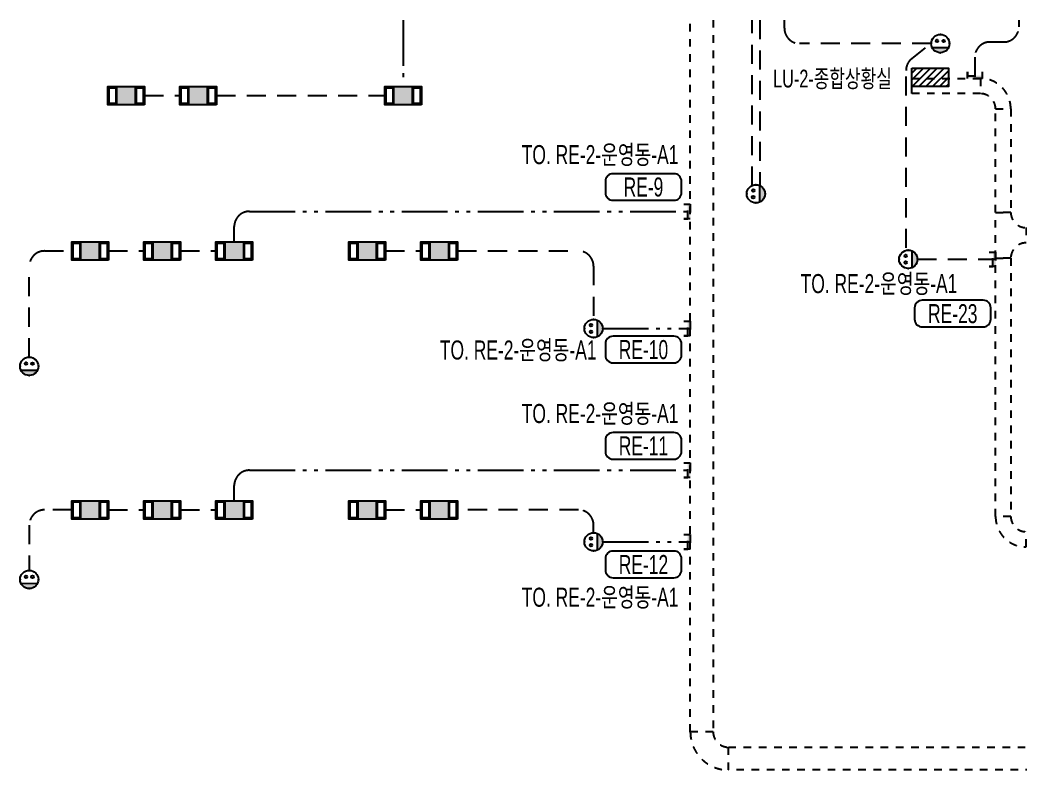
# Model space of a CAD drawing. Header units: millimetres. Extents: x 35956 to 501590, y -530175 to 1059940.
# Drawn here: x 413820 to 433541, y -111424 to -96650 of the extents above; entities that cross this region are included whole.
import ezdxf
from ezdxf.enums import TextEntityAlignment as Align

# ---------------------------------------------------------------- set-up
doc = ezdxf.new("R2010")
doc.units = ezdxf.units.MM
doc.header["$LTSCALE"] = 150
doc.set_wipeout_variables(frame=1)
for name, pattern in [('D1', [3, 1, -1, 1]), ('D2', [6.5, 2.5, -1.5, 2.5]), ('E6', [10, 6, -1, 0.5, -1, 0.5, -1])]:
    doc.linetypes.add(name, pattern=pattern)
for name, color, linetype in [('------01 Distribution Panel', 3, 'Continuous'), ('------01 Distribution Panel_UPS_Emgency', 232, 'Continuous'), ('------06 Receptacle', 6, 'Continuous'), ('------07 System Box', 6, 'Continuous'), ('-----22 Concealed Wire in Floor', 4, 'E6'), ('-----22 Embeded in Floor', 4, 'D2'), ('-----23 Concealed or Exposed Wire', 4, 'D1'), ('-----26 Electrical Cable Tray_Access Floor', 1, 'D1')]:
    doc.layers.add(name, color=color, linetype=linetype)
doc.styles.add('ELEC', font='')
doc.styles.get('ELEC').set_extended_font_data('Dotum')

# ---------------------------------------------------------------- blocks, each defined once
blk = doc.blocks.new('B02')
h = blk.add_hatch(color=256)
h.paths.add_polyline_path([(-136, 86, 0.632456), (136, 86)])
h.paths.add_polyline_path([(-75, 193, 1), (-32, 193, 1)])
h.paths.add_polyline_path([(32, 193, 1), (75, 193, 1)])
blk.add_line((-136, 86), (136, 86))
at = {"linetype": 'Continuous'}
blk.add_circle((0, 150), 150, dxfattribs=at)
for centre in [(-54, 193), (54, 193)]:
    blk.add_circle(centre, 21.4)
for p in [(0, 300), (-150, 150), (0, 0), (150, 150)]:
    blk.add_point(p)
blk = doc.blocks.new('B11')
h = blk.add_hatch(color=256)
h.dxf.hatch_style = 1
h.paths.add_polyline_path([(150, 150), (-150, 150), (-150, -150), (150, -150)])
at = {"linetype": 'Continuous'}
for points in [[(300, -150), (-300, -150), (-300, 150), (300, 150)], [(-150, 150), (150, 150), (150, -150), (-150, -150)]]:
    blk.add_lwpolyline(points, close=True, dxfattribs=at)
at = {"color": 1, "linetype": 'Continuous'}
for points in [[(-280, 130), (-170, 130), (-170, -130), (-280, -130)], [(170, 130), (280, 130), (280, -130), (170, -130)]]:
    blk.add_lwpolyline(points, close=True, dxfattribs=at)
blk = doc.blocks.new('O08')
blk.add_hatch(color=256).paths.add_polyline_path([(-120, 51), (-120, 0), (120, 0), (120, 51)])
blk.add_lwpolyline([(120, 127.5), (120, 0), (-120, 0), (-120, 127.5), (-120, 51), (120, 51)])
blk = doc.blocks.new('A$C2ba48c73')
at = {"layer": '-----23 Concealed or Exposed Wire', "rotation": 180}
blk.add_blockref('O08', (0, 0), dxfattribs=at)
blk = doc.blocks.new('A02')
h = blk.add_hatch()
h.set_pattern_fill('ANSI31', color=256, scale=25, style=0)
h.set_pattern_definition([(45, (-2000, -19200), (-56.1266, 56.1266), [])])
h.paths.add_polyline_path([(-300, 300), (-300, 0), (300, 0), (300, 300)])
blk.add_lwpolyline([(300, 0), (-300, 0), (-300, 300), (300, 300)], close=True)

msp = doc.modelspace()

# ---------------------------------------------------------------- linework, layer by layer
at = {"layer": '-----22 Concealed Wire in Floor', "elevation": 0}
for points in [[(421368, -96650), (421368, -97915)], [(425300, -102728), (427026, -102728)], [(425300, -106931), (427026, -106931)]]:
    msp.add_lwpolyline(points, dxfattribs=at)
for points in [[(418040, -101020), (418040, -100720, -0.414214), (418340, -100420), (427026, -100420)], [(418040, -106120), (418040, -105820, -0.414214), (418340, -105520), (427026, -105520)]]:
    msp.add_lwpolyline(points, format="xyb", dxfattribs=at)
at = {"layer": '-----22 Embeded in Floor'}
for p, q in [((432630, -97383), (432630, -97800)), ((431500, -101364), (433040, -101364))]:
    msp.add_line(p, q, dxfattribs=at)
at = {"layer": '-----22 Embeded in Floor', "elevation": 0}
for points in [[(428242, -99911), (428242, -96650)], [(428396, -96650), (428396, -99912)], [(416270, -98140), (416968, -98140)], [(417688, -98140), (421008, -98140)], [(415560, -101200), (416260, -101200)], [(416980, -101200), (417680, -101200)], [(421020, -101200), (421720, -101200)], [(415560, -106300), (416260, -106300)], [(416980, -106300), (417680, -106300)], [(421020, -106300), (421720, -106300)]]:
    msp.add_lwpolyline(points, dxfattribs=at)
for points in [[(431276, -101137), (431276, -97643, -0.19862), (431364, -97431), (431771, -97113), (429179, -97113, -0.414214), (428879, -96813), (428879, -96650)], [(433500, -96650), (433500, -96783, -0.414214), (433200, -97083), (432930, -97083)], [(414002, -103291), (414002, -101500, -0.414214), (414302, -101200), (414840, -101200)], [(422440, -101200), (424821, -101200, -0.414214), (425121, -101500), (425121, -102547)], [(414840, -106300), (414302, -106300, 0.414214), (414002, -106600), (414002, -107491)], [(425121, -106749), (425121, -106600, 0.414214), (424821, -106300), (422440, -106300)]]:
    msp.add_lwpolyline(points, format="xyb", dxfattribs=at)
at = {"layer": '-----22 Embeded in Floor'}
msp.add_arc((432930, -97383), 300, 90, 180, dxfattribs=at)
at = {"layer": '-----26 Electrical Cable Tray_Access Floor'}
msp.add_lwpolyline([(427476, -96650), (427476, -110674), (427026, -110674), (427026, -96650)], dxfattribs=at)
for points in [[(431390, -98100), (431390, -97800), (432740, -97800), (432740, -98100)], [(433340, -100440), (433040, -100440), (433040, -98400), (433340, -98400)], [(433340, -106430), (433040, -106430), (433040, -101340), (433340, -101340)], [(461083, -110974), (461083, -111424), (427776, -111424), (427776, -110974)]]:
    msp.add_lwpolyline(points, close=True, dxfattribs=at)
for points in [[(432740, -98100), (432740, -98100, -0.414214), (433040, -98400), (433040, -98400), (433340, -98400, 0.414214), (432740, -97800)], [(433340, -101340), (433040, -101340), (433040, -101340), (433040, -100440), (433340, -100440, 0.414214), (433640, -100740), (433640, -101040), (433640, -101040, 0.414214)], [(433640, -106730), (433640, -106730, -0.414214), (433340, -106430), (433340, -106430), (433040, -106430, 0.414214), (433640, -107030)], [(427776, -110974), (427776, -110974, -0.414214), (427476, -110674), (427476, -110674), (427026, -110674, 0.414214), (427776, -111424)]]:
    msp.add_lwpolyline(points, format="xyb", close=True, dxfattribs=at)

# ---------------------------------------------------------------- block references
at = {"layer": '------01 Distribution Panel_UPS_Emgency', "xscale": 1.2, "yscale": 1.2, "zscale": 1.2, "rotation": 180}
msp.add_blockref('A02', (431750, -97600), dxfattribs=at)
at = {"layer": '------06 Receptacle'}
for p, xscale, yscale, zscale, rotation in [((431950, -97294), 1.2, 1.2, 1.2, 359.6462725861371), ((428498, -100075), 1.2, 1.2, 1.2, 89.64627258613697), ((431500, -101364), 1.2, 1.2, 1.2, 89.64627258613699), ((425300, -102728), 1.2, 1.2, 1.2, 89.64627258613703), ((414000, -103651), 1.2, 1.2, 1.2, 359.646272586137), ((425300, -106931), 1.200000000000001, 1.200000000000001, 1.200000000000001, 89.64627258614475), ((414000, -107851), 1.2, 1.2, 1.2, 359.646272586137)]:
    msp.add_blockref('B02', p, dxfattribs=dict(at, xscale=xscale, yscale=yscale, zscale=zscale, rotation=rotation))
at = {"layer": '------07 System Box', "xscale": 1.2, "yscale": 1.2, "zscale": 1.2}
for p in [(415910, -98140), (417328, -98140), (421368, -98140), (415200, -101200), (416620, -101200), (418040, -101200), (420660, -101200), (422080, -101200), (415200, -106300), (416620, -106300), (418040, -106300), (420660, -106300), (422080, -106300)]:
    msp.add_blockref('B11', p, dxfattribs=at)
at = {"layer": '-----22 Concealed Wire in Floor', "xscale": 1.2}
for p, rotation in [((432630, -97800), 180), ((427026, -100420), 270), ((433040, -101364), 270), ((427026, -102728), 270), ((427026, -105520), 270), ((427026, -106931), 270)]:
    msp.add_blockref('A$C2ba48c73', p, dxfattribs=dict(at, rotation=rotation))

# ---------------------------------------------------------------- texts
at = {"style": 'ELEC', "width": 0.7}
for p in [(425248, -99297), (430743, -101838), (423635, -103146), (425248, -104397), (425248, -108016)]:
    msp.add_text('TO. RE-2-운영동-A1', height=375, dxfattribs=at).set_placement(p, align=Align.MIDDLE)

# ---------------------------------------------------------------- next in the draw order: wipeouts: each hides what was drawn before it
at = {"color": 1}
msp.add_wipeout([(428468, -98066), (431184, -98066), (431184, -97541), (428468, -97541)], dxfattribs=at).dxf.layer = '------01 Distribution Panel'
at = {"color": 1, "linetype": 'Continuous'}
for points in [[(425353, -100052), (425355, -100075), (425360, -100098), (425369, -100120), (425382, -100140), (425397, -100158), (425415, -100173), (425435, -100186), (425457, -100195), (425480, -100200), (425503, -100202), (426703, -100202), (426727, -100200), (426749, -100195), (426771, -100186), (426791, -100173), (426809, -100158), (426824, -100140), (426837, -100120), (426846, -100098), (426851, -100075), (426853, -100052), (426853, -99827), (426851, -99803), (426846, -99781), (426837, -99759), (426824, -99739), (426809, -99721), (426791, -99706), (426771, -99693), (426749, -99684), (426727, -99679), (426703, -99677), (425503, -99677), (425480, -99679), (425457, -99684), (425435, -99693), (425415, -99706), (425397, -99721), (425382, -99739), (425369, -99759), (425360, -99781), (425355, -99803), (425353, -99827)], [(425353, -103254), (425355, -103278), (425360, -103301), (425369, -103322), (425382, -103342), (425397, -103360), (425415, -103376), (425435, -103388), (425457, -103397), (425480, -103402), (425503, -103404), (426703, -103404), (426727, -103402), (426749, -103397), (426771, -103388), (426791, -103376), (426809, -103360), (426824, -103342), (426837, -103322), (426846, -103301), (426851, -103278), (426853, -103254), (426853, -103029), (426851, -103006), (426846, -102983), (426837, -102961), (426824, -102941), (426809, -102923), (426791, -102908), (426771, -102896), (426749, -102887), (426727, -102881), (426703, -102879), (425503, -102879), (425480, -102881), (425457, -102887), (425435, -102896), (425415, -102908), (425397, -102923), (425382, -102941), (425369, -102961), (425360, -102983), (425355, -103006), (425353, -103029)], [(425353, -105152), (425355, -105175), (425360, -105198), (425369, -105220), (425382, -105240), (425397, -105258), (425415, -105273), (425435, -105286), (425457, -105295), (425480, -105300), (425503, -105302), (426703, -105302), (426727, -105300), (426749, -105295), (426771, -105286), (426791, -105273), (426809, -105258), (426824, -105240), (426837, -105220), (426846, -105198), (426851, -105175), (426853, -105152), (426853, -104927), (426851, -104903), (426846, -104881), (426837, -104859), (426824, -104839), (426809, -104821), (426791, -104806), (426771, -104793), (426749, -104784), (426727, -104779), (426703, -104777), (425503, -104777), (425480, -104779), (425457, -104784), (425435, -104793), (425415, -104806), (425397, -104821), (425382, -104839), (425369, -104859), (425360, -104881), (425355, -104903), (425353, -104927)], [(425353, -107486), (425355, -107510), (425360, -107532), (425369, -107554), (425382, -107574), (425397, -107592), (425415, -107607), (425435, -107620), (425457, -107629), (425480, -107634), (425503, -107636), (426703, -107636), (426727, -107634), (426749, -107629), (426771, -107620), (426791, -107607), (426809, -107592), (426824, -107574), (426837, -107554), (426846, -107532), (426851, -107510), (426853, -107486), (426853, -107261), (426851, -107238), (426846, -107215), (426837, -107193), (426824, -107173), (426809, -107155), (426791, -107140), (426771, -107127), (426749, -107118), (426727, -107113), (426703, -107111), (425503, -107111), (425480, -107113), (425457, -107118), (425435, -107127), (425415, -107140), (425397, -107155), (425382, -107173), (425369, -107193), (425360, -107215), (425355, -107238), (425353, -107261)]]:
    msp.add_wipeout(points, dxfattribs=at).translate(0, 0, 0)
msp.add_wipeout([(431446, -102546), (431448, -102570), (431454, -102593), (431463, -102614), (431475, -102634), (431490, -102652), (431508, -102668), (431528, -102680), (431550, -102689), (431573, -102694), (431596, -102696), (432796, -102696), (432820, -102694), (432843, -102689), (432865, -102680), (432885, -102668), (432903, -102652), (432918, -102634), (432930, -102614), (432939, -102593), (432945, -102570), (432946, -102546), (432946, -102321), (432945, -102298), (432939, -102275), (432930, -102253), (432918, -102233), (432903, -102215), (432885, -102200), (432865, -102188), (432843, -102179), (432820, -102173), (432796, -102171), (431596, -102171), (431573, -102173), (431550, -102179), (431528, -102188), (431508, -102200), (431490, -102215), (431475, -102233), (431463, -102253), (431454, -102275), (431448, -102298), (431446, -102321)], dxfattribs=at)

# ---------------------------------------------------------------- next in the draw order: linework, layer by layer
at = {"color": 1, "linetype": 'Continuous', "elevation": 0}
for points in [[(425353, -100052, 0.414214), (425503, -100202), (426703, -100202, 0.414214), (426853, -100052), (426853, -99827, 0.414214), (426703, -99677), (425503, -99677, 0.414214), (425353, -99827)], [(431446, -102546, 0.414214), (431596, -102696), (432796, -102696, 0.414214), (432946, -102546), (432946, -102321, 0.414214), (432796, -102171), (431596, -102171, 0.414214), (431446, -102321)], [(425353, -103254, 0.414214), (425503, -103404), (426703, -103404, 0.414214), (426853, -103254), (426853, -103029, 0.414214), (426703, -102879), (425503, -102879, 0.414214), (425353, -103029)], [(425353, -105152, 0.414214), (425503, -105302), (426703, -105302, 0.414214), (426853, -105152), (426853, -104927, 0.414214), (426703, -104777), (425503, -104777, 0.414214), (425353, -104927)], [(425353, -107486, 0.414214), (425503, -107636), (426703, -107636, 0.414214), (426853, -107486), (426853, -107261, 0.414214), (426703, -107111), (425503, -107111, 0.414214), (425353, -107261)]]:
    msp.add_lwpolyline(points, format="xyb", close=True, dxfattribs=at)

# ---------------------------------------------------------------- next in the draw order: texts
at = {"layer": '------01 Distribution Panel_UPS_Emgency', "style": 'ELEC', "width": 0.7}
msp.add_text('LU-2-종합상황실', height=350, dxfattribs=at).set_placement((429826, -97804), align=Align.MIDDLE_CENTER)
at = {"style": 'ELEC', "width": 0.7}
for s, p in [('RE-9', (426103, -99939)), ('RE-23', (432196, -102434)), ('RE-10', (426103, -103142)), ('RE-11', (426103, -105039)), ('RE-12', (426103, -107374))]:
    msp.add_text(s, height=375, dxfattribs=at).set_placement(p, align=Align.MIDDLE)

doc.saveas('drawing.dxf')
